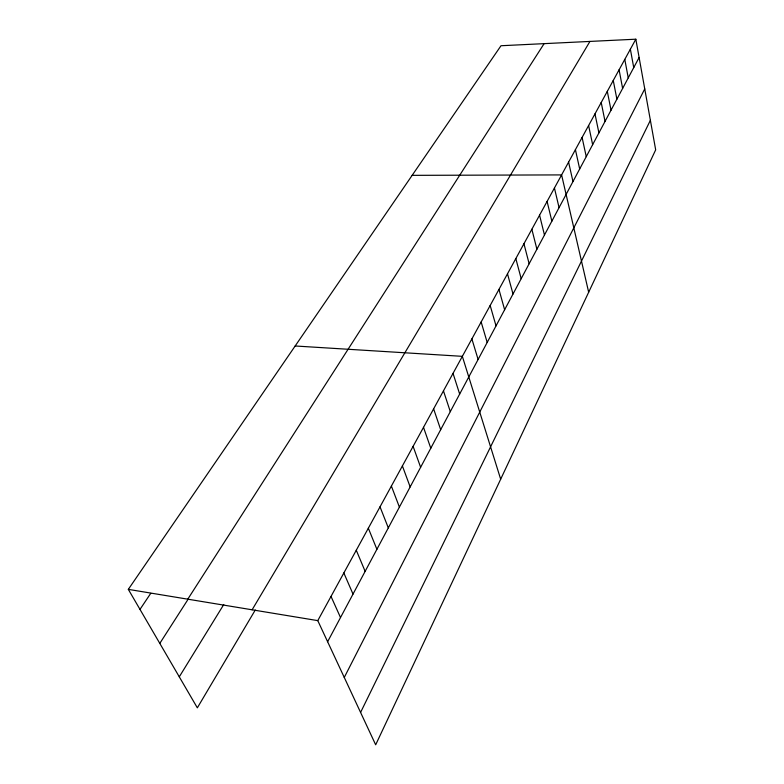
<?xml version="1.0" encoding="UTF-8"?>
<svg xmlns="http://www.w3.org/2000/svg" width="784" height="784" viewBox="0 0 784 784"><rect width="100%" height="100%" fill="white"/><g stroke="black" fill="none" stroke-linecap="round" stroke-linejoin="round"><path stroke-width="1.18" d="M360.581 712.44L650.377 120.315M344.264 677.445L644.752 88.925M327.614 641.733L639.117 57.497M635.834 39.2L655.679 149.852L375.673 744.8L317.775 620.624L635.834 39.2L500.996 45.737L128.321 589.372L197.343 707.834L255.27 610.021M252.115 609.795L589.94 41.425M179.281 676.827L223.763 604.533M187.778 599.182L544.116 43.649M159.799 643.399L187.66 599.956M139.993 609.403L150.714 593.37M412.159 175.342L561.599 174.91L588.666 292.226M295.166 345.989L462.344 356.338L500.672 479.191M128.321 589.372L317.775 620.624M331.015 596.418L340.511 617.537M343.843 572.967L353.016 594.086M356.279 550.241L365.138 571.35M368.333 528.2L376.898 549.29M380.024 506.827L388.315 527.887M391.383 486.07L399.399 507.101M402.398 465.931L410.159 486.913M413.109 446.361L420.626 467.293M423.507 427.339L430.788 448.223M433.621 408.846L440.677 429.671M443.46 390.863L450.3 411.629M453.034 373.37L459.669 394.068M471.88 338.923L478.113 359.464M481.151 321.969L487.187 342.441M490.167 305.486L496.027 325.86M498.947 289.433L504.631 309.729M507.493 273.802L513.01 294.01M515.823 258.573L521.184 278.692M523.937 243.746L529.141 263.757M531.856 229.281L536.903 249.204M539.568 215.179L544.468 235.004M547.095 201.429L551.858 221.157M554.435 188.003L559.061 207.633M568.586 162.121L572.977 181.555M575.417 149.636L579.68 168.962M582.091 137.445L586.246 156.663M588.608 125.528L592.645 144.648M594.978 113.876L598.917 132.898M601.21 102.488L605.042 121.412M607.296 91.356L611.03 110.172M613.255 80.468L616.89 99.176M619.086 69.815L622.623 88.425M624.789 59.388L628.239 77.9M630.365 49.186L633.737 67.591"/></g></svg>
